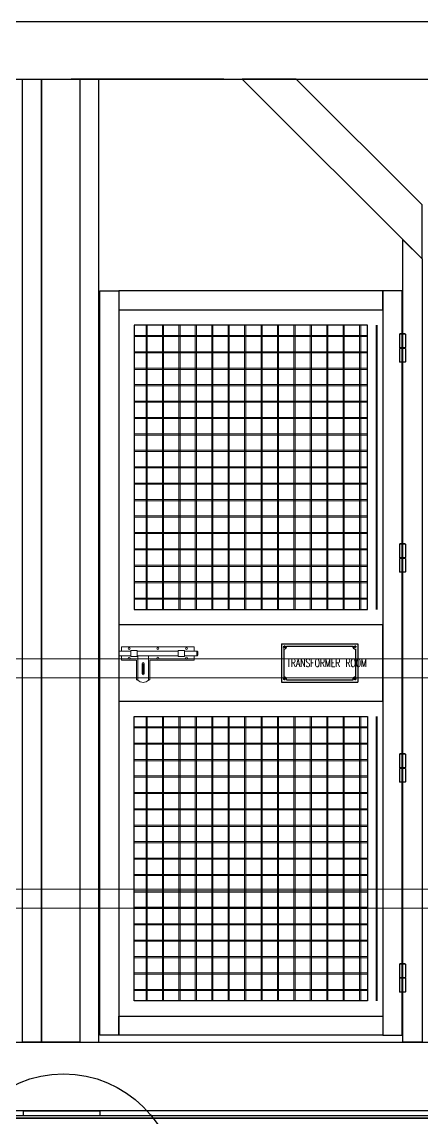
# Model space of a CAD drawing. Header units: millimetres. Extents: x 0 to 87554, y -20854 to 20404.
# Drawn here: x 38469 to 39516, y 15112 to 17983 of the extents above; entities that cross this region are included whole.
import ezdxf

# ---------------------------------------------------------------- set-up
doc = ezdxf.new("R2010")
doc.units = ezdxf.units.MM
doc.linetypes.add('G', pattern=[2, 1.25, -0.25, 0.25, -0.25])
doc.layers.get('0').update_dxf_attribs({"lineweight": 15})
for name, color, linetype in [('01', 7, 'Continuous'), ('02___PRT_ALL_AXES', 7, 'Continuous'), ('03C', 3, 'Continuous'), ('05', 4, 'G'), ('08', 1, 'Continuous')]:
    doc.layers.add(name, color=color, linetype=linetype)
doc.layers.add('AM_0', color=7, linetype='Continuous', lineweight=30)
doc.layers.add('THICK', color=7, linetype='Continuous', lineweight=0)
doc.styles.add('FSDBHZ', font='TXT.SHX', dxfattribs={"width": 0.707, "bigfont": 'HZFS.SHX'})

# ---------------------------------------------------------------- blocks, each defined once
blk = doc.blocks.new('y65iu76u67u6')
at = {"color": 7, "linetype": 'Continuous'}
for p, q in [((945969.3, -88535.7), (937281.3, -88535.7)), ((943005.3, -88585.7), (941650.3, -88585.7)), ((943005.3, -89138.7), (941650.3, -89138.7)), ((943005.3, -89188.7), (941650.3, -89188.7))]:
    blk.add_line(p, q, dxfattribs=at)
at = {"layer": '02___PRT_ALL_AXES', "color": 7, "linetype": 'Continuous'}
blk.add_line((946154.3, -89738.7), (937096.3, -89738.7), dxfattribs=at)
blk = doc.blocks.new('gt55')
at = {"color": 87, "lineweight": -3}
for p, q in [((802.7, 740.5), (852.7, 740.5)), ((802.7, -1781.5), (802.7, 740.5)), ((852.7, 740.5), (952.7, 740.5)), ((852.7, -1781.5), (852.7, 740.5)), ((852.7, 740.5), (852.7, -1781.5)), ((1330.2, 740.5), (930.2, 740.5)), ((952.7, 740.5), (952.7, -1781.5)), ((1002.8, 740.5), (952.7, 740.5)), ((952.7, 740.5), (952.7, -1781.5)), ((1002.8, -1781.5), (1002.8, 740.5)), ((1519.5, 740.5), (1378, 740.5)), ((1378, 740.5), (1848.7, 269.8)), ((1430.3, 740.5), (1830.3, 740.5)), ((1848.7, 411.2), (1519.5, 740.5)), ((1848.7, 269.8), (1848.7, 411.2)), ((1798.8, 319.8), (1848.7, 269.8)), ((1798.8, -1781.5), (1798.8, 319.8)), ((1848.7, 269.8), (1848.7, -1781.5)), ((1005.3, 186.5), (1055.3, 186.5)), ((1005.3, -1763.5), (1005.3, 186.5)), ((1055.3, 186.5), (1055.3, -1763.5)), ((1746.3, 186.5), (1055.3, 186.5)), ((1055.3, 186.5), (1055.3, 136.5)), ((1796.3, 186.5), (1746.3, 186.5)), ((1746.3, 186.5), (1746.3, -1763.5)), ((1746.3, 136.5), (1746.3, 186.5)), ((1796.3, -1763.5), (1796.3, 186.5)), ((1055.3, 136.5), (1746.3, 136.5)), ((1746.3, -688.5), (1055.3, -688.5)), ((1055.3, -688.5), (1055.3, -888.5)), ((1746.3, -888.5), (1746.3, -688.5)), ((1055.3, -888.5), (1746.3, -888.5)), ((1055.3, -1763.5), (1055.3, -1713.5)), ((1055.3, -1713.5), (1746.3, -1713.5)), ((1746.3, -1713.5), (1746.3, -1763.5)), ((1055.3, -1763.5), (1005.3, -1763.5)), ((1746.3, -1763.5), (1055.3, -1763.5)), ((1746.3, -1763.5), (1796.3, -1763.5)), ((852.7, -1781.5), (802.7, -1781.5)), ((952.7, -1781.5), (852.7, -1781.5)), ((952.7, -1781.5), (1002.8, -1781.5)), ((1848.7, -1781.5), (1798.8, -1781.5)), ((805.7, -1961.5), (1005.7, -1961.5)), ((805.7, -1974.5), (805.7, -1961.5)), ((1005.7, -1974.5), (805.7, -1974.5)), ((1005.7, -1961.5), (1005.7, -1974.5))]:
    blk.add_line(p, q, dxfattribs=at)
at = {"color": 87, "linetype": 'Continuous'}
for p, q in [((1790.5, 74), (1789.5, 73)), ((1805.5, 73), (1789.5, 73)), ((1804.5, 74), (1790.5, 74)), ((1804.5, 74), (1805.5, 73)), ((1805.5, 37.5), (1805.5, 73)), ((1789.5, 37.5), (1790.5, 36.5)), ((1789.5, 37.5), (1805.5, 37.5)), ((1790.5, 36.5), (1789.5, 35.5)), ((1789.5, 35.5), (1805.5, 35.5)), ((1804.5, 36.5), (1790.5, 36.5)), ((1805.5, 37.5), (1804.5, 36.5)), ((1804.5, 36.5), (1805.5, 35.5)), ((1805.5, 0), (1805.5, 35.5)), ((1790.5, -1), (1789.5, 0)), ((1805.5, 0), (1789.5, 0)), ((1804.5, -1), (1805.5, 0)), ((1804.5, -1), (1790.5, -1)), ((1790.5, -476), (1789.5, -477)), ((1805.5, -477), (1789.5, -477)), ((1804.5, -476), (1790.5, -476)), ((1804.5, -476), (1805.5, -477)), ((1805.5, -512.5), (1805.5, -477)), ((1789.5, -512.5), (1790.5, -513.5)), ((1789.5, -512.5), (1805.5, -512.5)), ((1790.5, -513.5), (1789.5, -514.5)), ((1789.5, -514.5), (1805.5, -514.5)), ((1804.5, -513.5), (1790.5, -513.5)), ((1805.5, -512.5), (1804.5, -513.5)), ((1804.5, -513.5), (1805.5, -514.5)), ((1805.5, -550), (1805.5, -514.5)), ((1790.5, -551), (1789.5, -550)), ((1805.5, -550), (1789.5, -550)), ((1804.5, -551), (1790.5, -551)), ((1804.5, -551), (1805.5, -550)), ((1252.3, -746), (1062.3, -746)), ((1062.3, -746), (1062.3, -757.5)), ((1252.3, -757.5), (1252.3, -746)), ((1055.3, -757.5), (1086.3, -757.5)), ((1055.3, -769.5), (1086.3, -769.5)), ((1062.3, -769.5), (1062.3, -781)), ((1086.3, -755.5), (1103.3, -755.5)), ((1086.3, -771.5), (1086.3, -755.5)), ((1086.3, -771.5), (1103.3, -771.5)), ((1103.3, -755.5), (1103.3, -771.5)), ((1103.3, -757.5), (1210.3, -757.5)), ((1103.3, -769.5), (1104.8, -769.5)), ((1104.8, -769.4), (1132.8, -769.4)), ((1104.8, -769.4), (1104.8, -833.8)), ((1132.8, -833.8), (1132.8, -769.4)), ((1132.8, -769.5), (1210.3, -769.5)), ((1227.3, -755.5), (1210.3, -755.5)), ((1210.3, -771.5), (1210.3, -755.5)), ((1227.3, -771.5), (1210.3, -771.5)), ((1227.3, -755.5), (1227.3, -771.5)), ((1227.3, -757.5), (1260.3, -757.5)), ((1227.3, -769.5), (1260.3, -769.5)), ((1252.3, -781), (1252.3, -769.5)), ((1262.3, -759.5), (1260.3, -757.5)), ((1262.3, -767.5), (1260.3, -769.5)), ((1262.3, -759.5), (1262.3, -767.5)), ((1062.3, -781), (1101.3, -781)), ((1101.3, -781), (1101.3, -833)), ((1116.3, -817), (1116.3, -790)), ((1119.8, -791), (1117.8, -791)), ((1117.8, -816), (1117.8, -791)), ((1119.8, -791), (1119.8, -816)), ((1121.3, -790), (1121.3, -817)), ((1136.3, -781), (1252.3, -781)), ((1136.3, -833), (1136.3, -781)), ((1117.8, -816), (1119.8, -816)), ((1101.3, -833), (1104.8, -833)), ((1132.8, -833), (1136.3, -833)), ((1790.5, -1026), (1789.5, -1027)), ((1805.5, -1027), (1789.5, -1027)), ((1804.5, -1026), (1790.5, -1026)), ((1804.5, -1026), (1805.5, -1027)), ((1805.5, -1062.5), (1805.5, -1027)), ((1789.5, -1062.5), (1790.5, -1063.5)), ((1789.5, -1062.5), (1805.5, -1062.5)), ((1790.5, -1063.5), (1789.5, -1064.5)), ((1789.5, -1064.5), (1805.5, -1064.5)), ((1804.5, -1063.5), (1790.5, -1063.5)), ((1805.5, -1062.5), (1804.5, -1063.5)), ((1804.5, -1063.5), (1805.5, -1064.5)), ((1805.5, -1100), (1805.5, -1064.5)), ((1790.5, -1101), (1789.5, -1100)), ((1805.5, -1100), (1789.5, -1100)), ((1804.5, -1101), (1790.5, -1101)), ((1804.5, -1101), (1805.5, -1100)), ((1790.5, -1576), (1789.5, -1577)), ((1805.5, -1577), (1789.5, -1577)), ((1804.5, -1576), (1790.5, -1576)), ((1804.5, -1576), (1805.5, -1577)), ((1805.5, -1612.5), (1805.5, -1577)), ((1789.5, -1612.5), (1790.5, -1613.5)), ((1789.5, -1612.5), (1805.5, -1612.5)), ((1790.5, -1613.5), (1789.5, -1614.5)), ((1789.5, -1614.5), (1805.5, -1614.5)), ((1804.5, -1613.5), (1790.5, -1613.5)), ((1805.5, -1612.5), (1804.5, -1613.5)), ((1804.5, -1613.5), (1805.5, -1614.5)), ((1805.5, -1650), (1805.5, -1614.5)), ((1790.5, -1651), (1789.5, -1650)), ((1805.5, -1650), (1789.5, -1650)), ((1804.5, -1651), (1790.5, -1651)), ((1804.5, -1651), (1805.5, -1650))]:
    blk.add_line(p, q, dxfattribs=at)
for centre in [(1082.3, -751), (1082.3, -776), (1157.3, -751), (1157.3, -776), (1232.3, -751), (1232.3, -776)]:
    blk.add_circle(centre, 2.5, dxfattribs=at)
for centre, radius, start, end in [((1118.8, -790), 2.5, 0, 180), ((1118.8, -817), 2.5, 180, 0), ((1118.8, -819.5), 20, 225.573, 314.427)]:
    blk.add_arc(centre, radius, start, end, dxfattribs=at)
at = {"layer": '01', "color": 87}
for p, q in [((1480.9, -738.5), (1680.9, -738.5)), ((1480.9, -738.5), (1480.9, -838.5)), ((1493.7, -744.5), (1668.1, -744.5)), ((1680.9, -738.5), (1680.9, -838.5)), ((1486.9, -751.2), (1486.9, -825.7)), ((1674.9, -751.2), (1674.9, -825.7)), ((1493.8, -832.5), (1668.1, -832.5)), ((1480.9, -838.5), (1680.9, -838.5))]:
    blk.add_line(p, q, dxfattribs=at)
for centre in [(1488.4, -746), (1673.4, -746), (1488.4, -831), (1673.4, -831)]:
    blk.add_circle(centre, 1.65, dxfattribs=at)
for centre, start, end in [((1486.9, -744.5), 270, 0), ((1674.9, -744.5), 180, 270), ((1486.9, -832.5), 0, 90), ((1674.9, -832.5), 90, 180)]:
    blk.add_arc(centre, 7.5, start, end, dxfattribs=at)
at = {"layer": '02___PRT_ALL_AXES', "color": 87, "linetype": 'Continuous'}
for p, q in [((1789.5, 73), (1789.5, 37.5)), ((1805.5, 73), (1805.5, 37.5)), ((1789.5, 35.5), (1789.5, 0)), ((1805.5, 35.5), (1805.5, 0)), ((1789.5, -477), (1789.5, -512.5)), ((1805.5, -477), (1805.5, -512.5)), ((1789.5, -514.5), (1789.5, -550)), ((1805.5, -514.5), (1805.5, -550)), ((1260.3, -769.5), (1260.3, -757.5)), ((1789.5, -1027), (1789.5, -1062.5)), ((1805.5, -1027), (1805.5, -1062.5)), ((1789.5, -1064.5), (1789.5, -1100)), ((1805.5, -1064.5), (1805.5, -1100)), ((1789.5, -1577), (1789.5, -1612.5)), ((1805.5, -1577), (1805.5, -1612.5)), ((1789.5, -1614.5), (1789.5, -1650)), ((1805.5, -1614.5), (1805.5, -1650))]:
    blk.add_line(p, q, dxfattribs=at)
at = {"layer": '03C', "color": 87}
blk.add_line((1486.1, -748.8), (1485.2, -749.9), dxfattribs=at)
at = {"layer": '05', "color": 87}
for p, q in [((1492.1, -746), (1484.8, -746)), ((1488.4, -743), (1488.4, -749)), ((1677.1, -746), (1669.8, -746)), ((1673.4, -743), (1673.4, -749)), ((1492.1, -831), (1484.8, -831)), ((1488.4, -828), (1488.4, -834)), ((1677.1, -831), (1669.8, -831)), ((1673.4, -828), (1673.4, -834))]:
    blk.add_line(p, q, dxfattribs=at)
at = {"layer": 'AM_0', "color": 87}
for p, q in [((1706.3, 96.5), (1095.3, 96.5)), ((1095.3, 96.5), (1095.3, -648.5)), ((1706.3, -648.5), (1706.3, 96.5)), ((1095.3, -648.5), (1706.3, -648.5)), ((1095.3, -1673.5), (1095.3, -928.5)), ((1095.3, -928.5), (1706.3, -928.5)), ((1706.3, -928.5), (1706.3, -1673.5)), ((1706.3, -1673.5), (1095.3, -1673.5))]:
    blk.add_line(p, q, dxfattribs=at)
at = {"layer": 'THICK', "color": 87, "lineweight": -3}
for p, q in [((3485.7, 890.5), (-2216.3, 890.5)), ((-2240.3, 740.5), (3446.7, 740.5)), ((-2240.3, -1781.5), (3446.7, -1781.5)), ((3485.7, -1961.5), (-2216.3, -1961.5))]:
    blk.add_line(p, q, dxfattribs=at)
at = {"layer": 'THICK', "color": 87}
for p, q in [((1126.3, 96.5), (1126.3, -648.5)), ((1129.3, 96.5), (1129.3, -648.5)), ((1169.3, 96.5), (1169.3, -648.5)), ((1172.3, 96.5), (1172.3, -648.5)), ((1212.3, 96.5), (1212.3, -648.5)), ((1215.3, 96.5), (1215.3, -648.5)), ((1255.3, 96.5), (1255.3, -648.5)), ((1258.3, 96.5), (1258.3, -648.5)), ((1298.3, 96.5), (1298.3, -648.5)), ((1301.3, 96.5), (1301.3, -648.5)), ((1341.3, 96.5), (1341.3, -648.5)), ((1344.3, 96.5), (1344.3, -648.5)), ((1384.3, 96.5), (1384.3, -648.5)), ((1387.3, 96.5), (1387.3, -648.5)), ((1427.3, 96.5), (1427.3, -648.5)), ((1430.3, 96.5), (1430.3, -648.5)), ((1470.3, 96.5), (1470.3, -648.5)), ((1473.3, 96.5), (1473.3, -648.5)), ((1513.3, 96.5), (1513.3, -648.5)), ((1516.3, 96.5), (1516.3, -648.5)), ((1556.3, 96.5), (1556.3, -648.5)), ((1559.3, 96.5), (1559.3, -648.5)), ((1599.3, 96.5), (1599.3, -648.5)), ((1602.3, 96.5), (1602.3, -648.5)), ((1642.3, 96.5), (1642.3, -648.5)), ((1645.3, 96.5), (1645.3, -648.5)), ((1685.3, 96.5), (1685.3, -648.5)), ((1688.3, 96.5), (1688.3, -648.5)), ((1728.3, 96.5), (1728.3, -648.5)), ((1731.3, 96.5), (1731.3, -648.5)), ((1095.3, 69.5), (1706.3, 69.5)), ((1095.3, 66.5), (1706.3, 66.5)), ((1095.3, 26.5), (1706.3, 26.5)), ((1095.3, 23.5), (1706.3, 23.5)), ((1095.3, -16.5), (1706.3, -16.5)), ((1095.3, -19.5), (1706.3, -19.5)), ((1095.3, -59.5), (1706.3, -59.5)), ((1095.3, -62.5), (1706.3, -62.5)), ((1095.3, -102.5), (1706.3, -102.5)), ((1095.3, -105.5), (1706.3, -105.5)), ((1095.3, -145.5), (1706.3, -145.5)), ((1095.3, -148.5), (1706.3, -148.5)), ((1095.3, -188.5), (1706.3, -188.5)), ((1095.3, -191.5), (1706.3, -191.5)), ((1095.3, -231.5), (1706.3, -231.5)), ((1095.3, -234.5), (1706.3, -234.5)), ((1095.3, -274.5), (1706.3, -274.5)), ((1095.3, -277.5), (1706.3, -277.5)), ((1095.3, -317.5), (1706.3, -317.5)), ((1095.3, -320.5), (1706.3, -320.5)), ((1095.3, -360.5), (1706.3, -360.5)), ((1095.3, -363.5), (1706.3, -363.5)), ((1095.3, -403.5), (1706.3, -403.5)), ((1095.3, -406.5), (1706.3, -406.5)), ((1095.3, -446.5), (1706.3, -446.5)), ((1095.3, -449.5), (1706.3, -449.5)), ((1095.3, -489.5), (1706.3, -489.5)), ((1095.3, -492.5), (1706.3, -492.5)), ((1095.3, -532.5), (1706.3, -532.5)), ((1095.3, -535.5), (1706.3, -535.5)), ((1095.3, -575.5), (1706.3, -575.5)), ((1095.3, -578.5), (1706.3, -578.5)), ((1095.3, -618.5), (1706.3, -618.5)), ((1095.3, -621.5), (1706.3, -621.5)), ((1126.3, -1673.5), (1126.3, -928.5)), ((1129.3, -1673.5), (1129.3, -928.5)), ((1169.3, -1673.5), (1169.3, -928.5)), ((1172.3, -1673.5), (1172.3, -928.5)), ((1212.3, -1673.5), (1212.3, -928.5)), ((1215.3, -1673.5), (1215.3, -928.5)), ((1255.3, -1673.5), (1255.3, -928.5)), ((1258.3, -1673.5), (1258.3, -928.5)), ((1298.3, -1673.5), (1298.3, -928.5)), ((1301.3, -1673.5), (1301.3, -928.5)), ((1341.3, -1673.5), (1341.3, -928.5)), ((1344.3, -1673.5), (1344.3, -928.5)), ((1384.3, -1673.5), (1384.3, -928.5)), ((1387.3, -1673.5), (1387.3, -928.5)), ((1427.3, -1673.5), (1427.3, -928.5)), ((1430.3, -1673.5), (1430.3, -928.5)), ((1470.3, -1673.5), (1470.3, -928.5)), ((1473.3, -1673.5), (1473.3, -928.5)), ((1513.3, -1673.5), (1513.3, -928.5)), ((1516.3, -1673.5), (1516.3, -928.5)), ((1556.3, -1673.5), (1556.3, -928.5)), ((1559.3, -1673.5), (1559.3, -928.5)), ((1599.3, -1673.5), (1599.3, -928.5)), ((1602.3, -1673.5), (1602.3, -928.5)), ((1642.3, -1673.5), (1642.3, -928.5)), ((1645.3, -1673.5), (1645.3, -928.5)), ((1685.3, -1673.5), (1685.3, -928.5)), ((1688.3, -1673.5), (1688.3, -928.5)), ((1728.3, -1673.5), (1728.3, -928.5)), ((1731.3, -1673.5), (1731.3, -928.5)), ((1095.3, -955.5), (1706.3, -955.5)), ((1095.3, -958.5), (1706.3, -958.5)), ((1095.3, -998.5), (1706.3, -998.5)), ((1095.3, -1001.5), (1706.3, -1001.5)), ((1095.3, -1041.5), (1706.3, -1041.5)), ((1095.3, -1044.5), (1706.3, -1044.5)), ((1095.3, -1084.5), (1706.3, -1084.5)), ((1095.3, -1087.5), (1706.3, -1087.5)), ((1095.3, -1127.5), (1706.3, -1127.5)), ((1095.3, -1130.5), (1706.3, -1130.5)), ((1095.3, -1170.5), (1706.3, -1170.5)), ((1095.3, -1173.5), (1706.3, -1173.5)), ((1095.3, -1213.5), (1706.3, -1213.5)), ((1095.3, -1216.5), (1706.3, -1216.5)), ((1095.3, -1256.5), (1706.3, -1256.5)), ((1095.3, -1259.5), (1706.3, -1259.5)), ((1095.3, -1299.5), (1706.3, -1299.5)), ((1095.3, -1302.5), (1706.3, -1302.5)), ((1095.3, -1342.5), (1706.3, -1342.5)), ((1095.3, -1345.5), (1706.3, -1345.5)), ((1095.3, -1385.5), (1706.3, -1385.5)), ((1095.3, -1388.5), (1706.3, -1388.5)), ((1095.3, -1428.5), (1706.3, -1428.5)), ((1095.3, -1431.5), (1706.3, -1431.5)), ((1095.3, -1471.5), (1706.3, -1471.5)), ((1095.3, -1474.5), (1706.3, -1474.5)), ((1095.3, -1514.5), (1706.3, -1514.5)), ((1095.3, -1517.5), (1706.3, -1517.5)), ((1095.3, -1557.5), (1706.3, -1557.5)), ((1095.3, -1560.5), (1706.3, -1560.5)), ((1095.3, -1600.5), (1706.3, -1600.5)), ((1095.3, -1603.5), (1706.3, -1603.5)), ((1095.3, -1643.5), (1706.3, -1643.5)), ((1095.3, -1646.5), (1706.3, -1646.5))]:
    blk.add_line(p, q, dxfattribs=at)
at = {"layer": '08', "color": 87, "lineweight": -3, "style": 'FSDBHZ', "width": 0.7}
blk.add_text('TRANSFORMER ROOM', height=21, dxfattribs=at).set_placement((1495.1, -798.9))

msp = doc.modelspace()

# ---------------------------------------------------------------- linework, layer by layer
at = {"color": 6, "lineweight": 25, "elevation": 19235.731}
msp.add_lwpolyline([(33792.789, 15112.011), (42831.372, 15112.011), (42831.372, 15118.048), (33792.789, 15118.048)], close=True, dxfattribs=at)
at = {"color": 7, "lineweight": 25}
msp.add_circle((38577.338, 14932.416, 19235.731), 295.379, dxfattribs=at)

# ---------------------------------------------------------------- block references
at = {"lineweight": -3}
msp.add_blockref('gt55', (37667.071, 17092.548, 19235.731), dxfattribs=at)
at = {"layer": 'THICK', "lineweight": -3}
msp.add_blockref('y65iu76u67u6', (-903324.071, 104850.702, 19235.731), dxfattribs=at)

doc.saveas('drawing.dxf')
